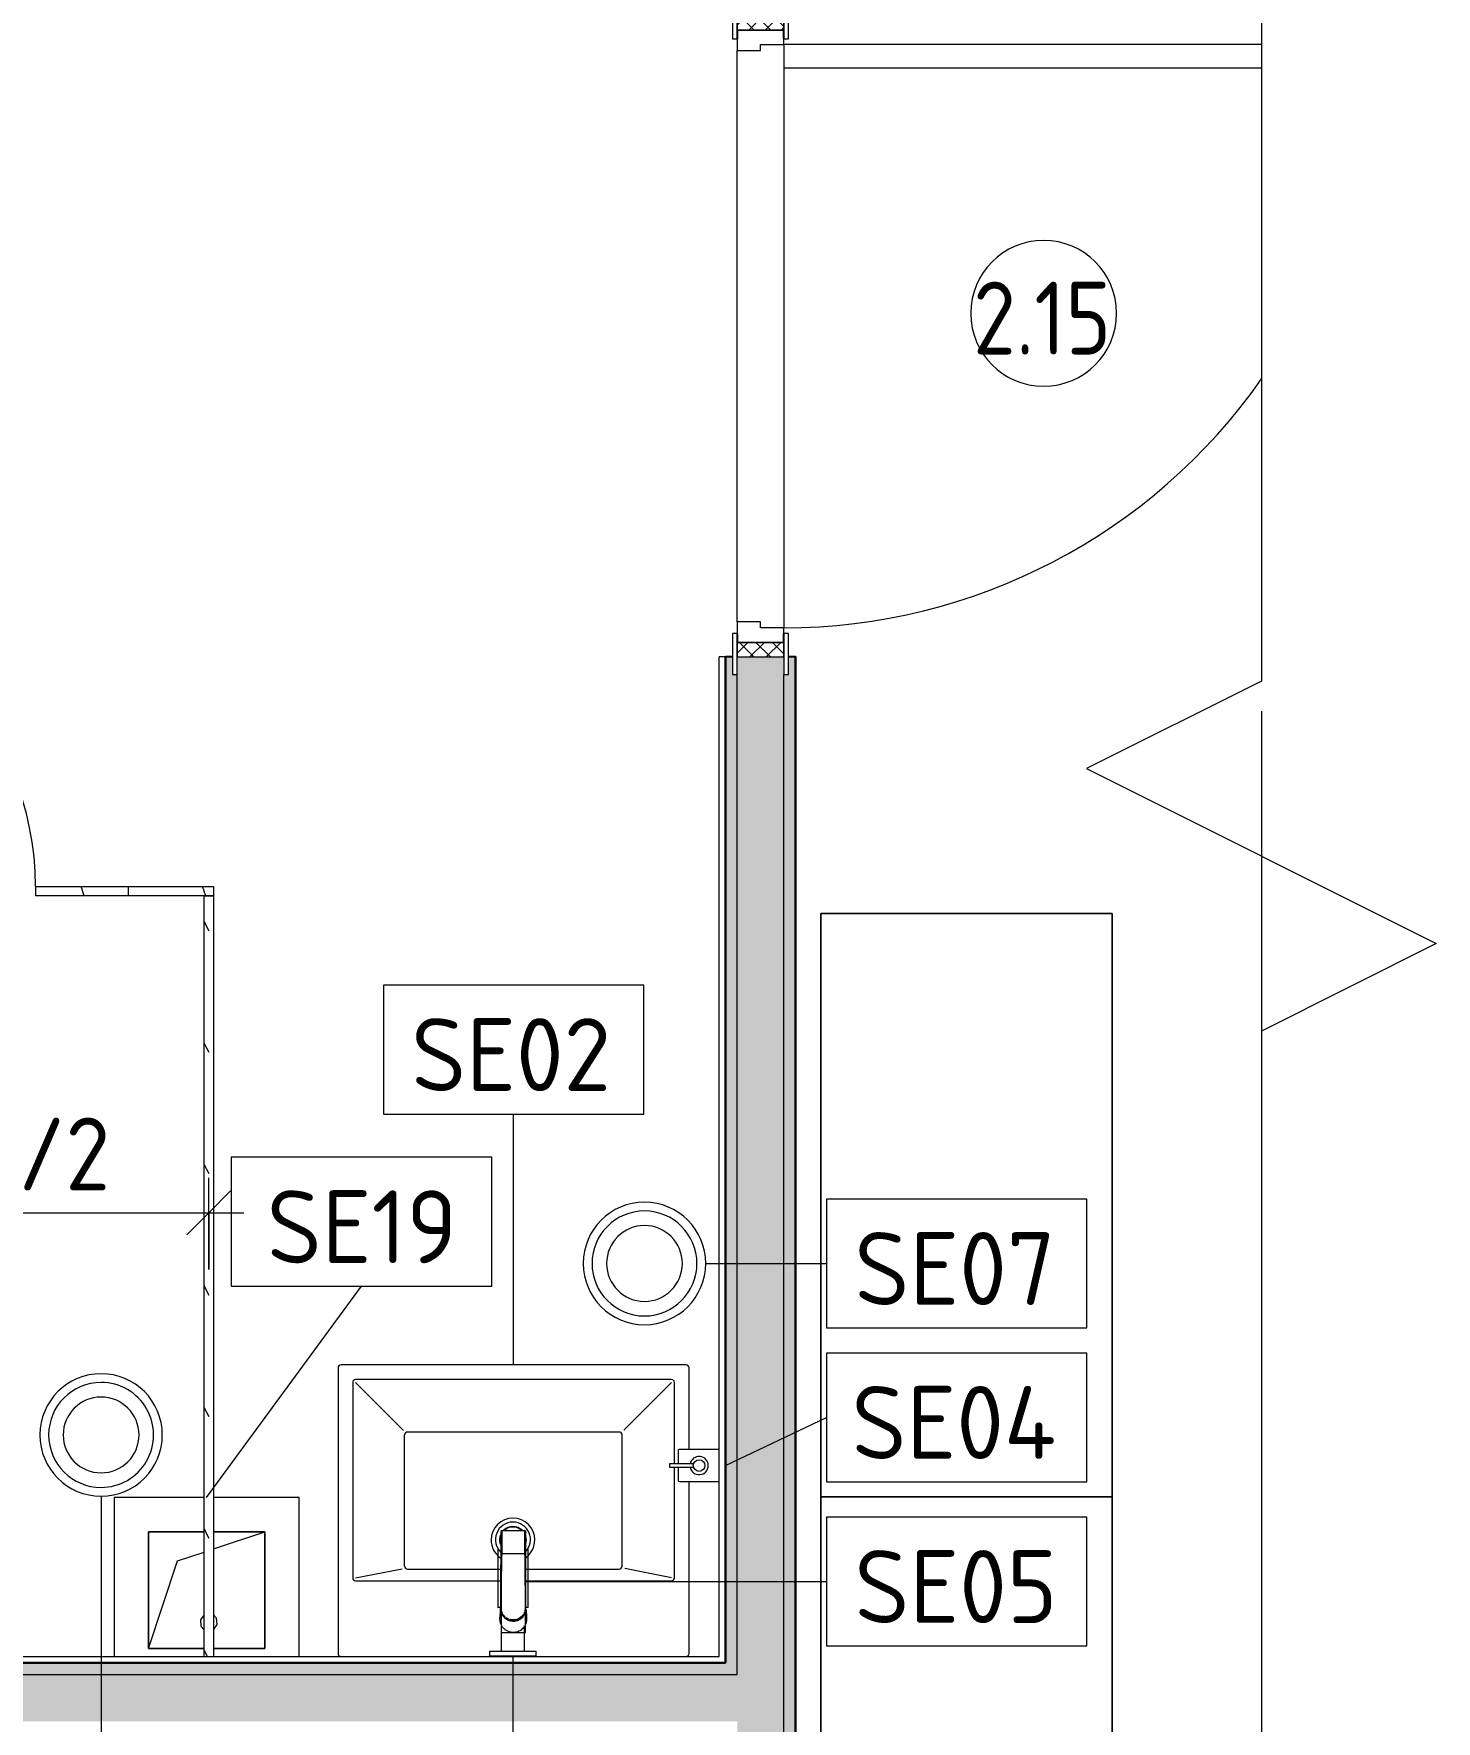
# Model space of a CAD drawing. Header units: millimetres. Extents: x 11693 to 241752, y -8553 to 29926.
# Drawn here: x 239346 to 241752, y 23375 to 26269 of the extents above; entities that cross this region are included whole.
import ezdxf

# ---------------------------------------------------------------- set-up
doc = ezdxf.new("R2010")
doc.units = ezdxf.units.MM
doc.linetypes.add('Осевая', pattern=[1587.5, 317.5, -238.125, 793.75, -238.125])
for name, color, linetype, lineweight, true_color in [('0-1', 7, 'Continuous', 9, 0x4994b4), ('A-DETL-GENF-1', 7, 'Continuous', 9, 0x4994b4), ('A-GENM-1', 7, 'Continuous', 9, 0x4994b4), ('A-WALL-1', 7, 'Continuous', 25, 0x3c3c3c), ('A-WALL-FNSH-1', 7, 'Continuous', 15, 0x3c3c3c), ('P-SANR-FIXT-1', 7, 'Continuous', 15, 0x4994b4)]:
    doc.layers.add(name, color=color, linetype=linetype, lineweight=lineweight, true_color=true_color)
for name, color, linetype, lineweight in [('A-ANNO-DIMS', 7, 'Continuous', 9), ('A-ANNO-DIMS-50', 7, 'Continuous', 9), ('A-AREA-IDEN', 7, 'Continuous', 9), ('A-DETL-GENF', 7, 'Continuous', 9), ('A-DOOR', 7, 'Continuous', 9), ('A-DOOR-1', 7, 'Continuous', 15), ('A-DOOR-FRAM', 7, 'Continuous', 15), ('A-DOOR-FRAM-1', 7, 'Continuous', 9), ('A-GENM', 7, 'Continuous', 9), ('A-WALL-2', 7, 'Continuous', 9), ('I-FURN', 7, 'Continuous', 9), ('I-WALL', 7, 'Continuous', 9), ('P-SANR-FIXT-IDEN', 7, 'Continuous', 9), ('Оси', 7, 'Continuous', 9), ('Оси-2', 7, 'Осевая', 9)]:
    doc.layers.add(name, color=color, linetype=linetype, lineweight=lineweight)
doc.styles.add('GOST Common', font='GOST_Common.ttf', dxfattribs={"width": 0.9, "height": 125})
doc.styles.add('GOST Common_1', font='GOST_Common.ttf', dxfattribs={"height": 125})
doc.styles.add('ISOCPEUR', font='isocpeur.ttf', dxfattribs={"width": 0.9, "height": 125})
doc.dimstyles.new('ISO-2_5_0_9К_БОЛЬШОЙ', dxfattribs={"dimscale": 304.8, "dimtxt": 124.497647, "dimasz": 0.246063, "dimexe": 0.19685, "dimexo": 0.492126, "dimgap": 0, "dimtad": 1, "dimdec": 0, "dimrnd": 10, "dimzin": 0, "dimdsep": 46, "dimtxsty": 'ISOCPEUR', "dimblk1": 'OBLIQUE', "dimblk2": 'OBLIQUE', "dimsah": 1, "dimcen": 0.09, "dimdle": 0.19685, "dimazin": 0, "dimtfac": 1, "dimtdec": 4, "dimtix": 1, "dimtmove": 0, "dimatfit": 3, "dimfxl": 1, "dimtvp": 1, "dimtolj": 1, "dimtzin": 0, "dimarcsym": 2})
pattern_1 = [(135, (166592.37, 0), (-37.717076, -37.717076), [53.34, -8.89, 1.778, -8.89]), (135, (166592.37, 37.694), (-37.717076, -37.717076), []), (50, (166592.37, 0), (63.763904, -5.57885), [6.667, -73.342]), (355, (166592.37, 0), (-12.334876, 66.869514), [5.334, -58.674]), (100.451, (166597.684, -0.465), (51.43036, 61.29098), [5.667, -62.332]), (46.184, (166592.37, 17.78), (94.87722, -14.714836), [10.001, -110.014]), (96.636, (166600.28, 16.55), (83.09115, 86.5993), [8.5, -93.497]), (351.184, (166592.37, 17.78), (83.09204, 86.59928), [8.001, -88.011]), (21, (166601.26, 13.335), (53.064487, -35.792726), [6.667, -73.342]), (326, (166601.26, 13.335), (21.63066, 64.46546), [5.334, -58.674]), (71.451, (166605.68, 10.35), (74.69646, 28.672367), [5.667, -62.332]), (37.5, (166592.37, 0), (1.080413, 29.594271), [1.676, -56.286, 1.676, -57.887, -58.896]), (37.5, (166592.37, 0), (1.080413, 29.594271), [-117.526, 1.676, -57.22]), (7.5, (166592.37, 0), (23.386368, 35.063507), [1.676, -32.283, 1.676, -54.953, -22.447]), (7.5, (166592.37, 0), (23.386368, 35.063507), [-90.589, 1.676, -20.771]), (327.5, (166572.545, 0), (47.456567, -2.005468), [1.676, -20.549, 1.676, -67.666, -92.011]), (327.5, (166572.545, 0), (47.456567, -2.005468), [-91.567, 1.676, -90.335]), (317.5, (166563.655, 0), (51.844948, 8.89904), [1.676, -27.216, 1.676, -44.374, -65.341]), (317.5, (166563.655, 0), (51.844948, 8.89904), [-74.943, 1.676, -63.665])]
pattern_2 = [(0, (166592.37, 0), (60.96, 15.24), [5.029, -40.691, 5.029, -40.691, -243.84]), (0, (166592.37, 0), (60.96, 15.24), [-91.44, 5.029, -86.411, 5.029, -40.691, -106.68]), (0, (166592.37, 0), (60.96, 15.24), [-228.6, 5.029, -25.451, 5.029, -71.171]), (120, (166615.23, 7.62), (-43.6782272, 45.1729086), [5.029, -40.691, 5.029, -40.691, -243.84]), (120, (166615.23, 7.62), (-43.6782272, 45.1729086), [-91.44, 5.029, -86.411, 5.029, -40.691, -106.68]), (120, (166615.23, 7.62), (-43.6782272, 45.1729086), [-228.6, 5.029, -25.451, 5.029, -71.171]), (240, (166622.85, 38.1), (-17.2817728, -60.4129086), [5.029, -40.691, 5.029, -40.691, -243.84]), (240, (166622.85, 38.1), (-17.2817728, -60.4129086), [-91.44, 5.029, -86.411, 5.029, -40.691, -106.68]), (240, (166622.85, 38.1), (-17.2817728, -60.4129086), [-228.6, 5.029, -25.451, 5.029, -71.171])]
pattern_3 = [(108.435, (-71897.224, -24798.48), (-208.2509, 416.49961), [79.025, -579.519]), (139.399, (-71922.214, -24723.51), (-1249.505702, 1041.243719), [38.399, -1881.572]), (136.848, (-71743.119, -24698.52), (-3123.769422, 2915.4788923), [91.346, -4475.934]), (109.983, (-71809.759, -24636.045), (-624.746965, 1666.001328), [48.75, -2388.754]), (90, (-71826.42, -24798.48), (-208.25, 208.25), [41.65, -166.6]), (118.443, (-71826.419, -24756.83), (1457.75313005, -2707.2483879), [113.682, -5570.435]), (84.289, (-71880.564, -24656.87), (-208.2636477, -1874.2483835), [41.858, -2051.029]), (129.806, (-71876.4, -24615.22), (833.007541, -1041.2439595), [32.53, -1593.955])]

# ---------------------------------------------------------------- blocks, each defined once
blk = doc.blocks.new('110_Дверь_СКБ_1Ст_Внутренняя1 - Д-4 1100x2100h_су мгн-32391219-Фрагмент 2_4')
at = {"layer": 'A-DOOR'}
h = blk.add_hatch(dxfattribs=at)
h.set_pattern_fill('FP_85', color=256, style=0, pattern_type=2)
h.set_pattern_definition([(135, (1751.41, 104.685), (-14.14214, -14.14214), []), (225, (1751.41, 104.685), (14.14214, -14.14214), [])])
h.paths.add_polyline_path([(562.5, 40), (537.5, 40), (537.5, -40), (562.5, -40)])
at = {"layer": 'A-DOOR-FRAM-1'}
h = blk.add_hatch(dxfattribs=at)
h.set_pattern_fill('FP_86', color=256, style=0, pattern_type=2)
h.set_pattern_definition([(45, (-371.384, 104.685), (-14.1421, 14.1421), []), (135, (-371.384, 104.685), (-14.1421, -14.1421), [])])
h.paths.add_polyline_path([(-512.5, 40), (-537.5, 40), (-537.5, -40), (-512.5, -40)])
at = {"layer": 'A-DOOR'}
blk.add_arc((-487.5, 40), 1000, 360, 55.029, dxfattribs=at)
at = {"layer": 'A-DOOR-1'}
for p, q in [((-487.5, 859.2), (-487.5, 40)), ((-447.5, 40), (-447.5, 859.2)), ((-487.5, 40), (-447.5, 40))]:
    blk.add_line(p, q, dxfattribs=at)
at = {"layer": 'A-DOOR-FRAM'}
for p, q in [((-497.5, 48), (-567.5, 48)), ((-567.5, 48), (-567.5, 40)), ((-567.5, 40), (-497.5, 40)), ((-512.5, 40), (-537.5, 40)), ((-537.5, 40), (-537.5, -40)), ((-487.5, 40), (-512.5, 40)), ((-512.5, 40), (-512.5, -40)), ((-512.5, -40), (-512.5, 40)), ((-497.5, 40), (-512.5, 40)), ((-512.5, 40), (-512.5, 39)), ((-512.5, 39), (-497.5, 39)), ((-497.5, 40), (-497.5, 48)), ((-497.5, 39), (-497.5, 40)), ((-487.5, 0), (-487.5, 40)), ((512.5, 40), (512.5, 0)), ((537.5, 40), (512.5, 40)), ((592.5, 48), (522.5, 48)), ((522.5, 48), (522.5, 40)), ((537.5, 40), (522.5, 40)), ((522.5, 40), (522.5, 39)), ((522.5, 40), (592.5, 40)), ((522.5, 39), (537.5, 39)), ((537.5, -40), (537.5, 40)), ((562.5, 40), (537.5, 40)), ((537.5, 40), (537.5, -40)), ((537.5, 39), (537.5, 40)), ((562.5, -40), (562.5, 40)), ((592.5, 40), (592.5, 48)), ((-477.5, 0), (-487.5, 0)), ((-477.5, -40), (-477.5, 0)), ((512.5, 0), (502.5, 0)), ((502.5, 0), (502.5, -40)), ((-497.5, -40), (-567.5, -40)), ((-567.5, -40), (-567.5, -48)), ((-567.5, -48), (-497.5, -48)), ((-537.5, -40), (-512.5, -40)), ((-497.5, -39), (-512.5, -39)), ((-512.5, -39), (-512.5, -40)), ((-512.5, -40), (-477.5, -40)), ((-512.5, -40), (-497.5, -40)), ((-497.5, -40), (-497.5, -39)), ((-497.5, -48), (-497.5, -40)), ((502.5, -40), (537.5, -40)), ((537.5, -39), (522.5, -39)), ((522.5, -39), (522.5, -40)), ((522.5, -40), (537.5, -40)), ((592.5, -40), (522.5, -40)), ((522.5, -40), (522.5, -48)), ((522.5, -48), (592.5, -48)), ((537.5, -40), (537.5, -39)), ((537.5, -40), (562.5, -40)), ((592.5, -48), (592.5, -40))]:
    blk.add_line(p, q, dxfattribs=at)
blk = doc.blocks.new('GM_Отверстие прямоугольное _в плите_ - Отверстие-21604341-Фрагмент 2_4')
at = {"layer": 'A-GENM'}
for p, q in [((-100, -100), (-100, 100)), ((-100, 100), (-4.3, 100)), ((-4.3, 100), (-100, 100)), ((-100, 100), (-100, -100)), ((11.7, 100), (100, 100)), ((11.7, 70.6), (100, 100)), ((100, 100), (11.7, 100)), ((100, 100), (100, -100)), ((100, -100), (100, 100)), ((-50, 50), (-4.3, 65.2)), ((-100, -100), (-50, 50)), ((-4.3, -100), (-100, -100)), ((-100, -100), (-4.3, -100)), ((100, -100), (11.7, -100)), ((11.7, -100), (100, -100))]:
    blk.add_line(p, q, dxfattribs=at)
blk = doc.blocks.new('131_Сантехническая перегородка_Дверь - СД-1-V311-Фрагмент 2_4')
at = {"layer": 'A-DOOR'}
h = blk.add_hatch(dxfattribs=at)
h.set_pattern_fill('FP_201', color=256, style=0, pattern_type=2)
h.set_pattern_definition(pattern_3)
h.paths.add_polyline_path([(1110.4, -8), (1110.4, 8), (805.2, 8), (805.2, -8), (1085.8, -8)])
at = {"layer": 'A-GENM'}
h = blk.add_hatch(dxfattribs=at)
h.set_pattern_fill('FP_201', color=256, style=0, pattern_type=2)
h.set_pattern_definition(pattern_3)
h.paths.add_polyline_path([(305.2, -8), (305.2, 8), (0, 8), (0, -8)])
at = {"layer": 'A-DOOR'}
for p, q in [((321.2, 508), (305.2, 508)), ((305.2, 8), (305.2, 508)), ((321.2, 8), (321.2, 508)), ((321.2, 8), (305.2, 8))]:
    blk.add_line(p, q, dxfattribs=at)
blk.add_arc((305.2, 8), 500, 360, 90, dxfattribs=at)
at = {"layer": 'A-GENM'}
for p, q in [((0, 8), (305.2, 8)), ((0, 8), (0, -8)), ((305.2, 8), (305.2, -8)), ((805.2, 8), (1110.4, 8)), ((805.2, 8), (805.2, -8)), ((1110.4, 8), (1110.4, -8)), ((305.2, -8), (0, -8)), ((1110.4, -8), (805.2, -8))]:
    blk.add_line(p, q, dxfattribs=at)
blk = doc.blocks.new('131_Сантехническая перегородка - СП-4-V312-Фрагмент 2_4')
at = {"layer": 'A-GENM'}
h = blk.add_hatch(dxfattribs=at)
h.set_pattern_fill('FP_202', color=256, style=0, pattern_type=2)
h.set_pattern_definition([(18.435, (-23460.48, 72999.59), (416.49961, 208.2509), [79.025, -579.519]), (49.399, (-23385.51, 73024.582), (1041.243719, 1249.505702), [38.399, -1881.572]), (46.848, (-23360.52, 72845.487), (2915.4795762, 3123.7701515), [91.346, -4475.934]), (19.983, (-23298.045, 72912.127), (1666.001328, 624.746965), [48.75, -2388.754]), (0, (-23460.48, 72928.79), (208.25, 208.25), [41.65, -166.6]), (28.443, (-23418.83, 72928.787), (-2707.2483879, -1457.75313005), [113.682, -5570.435]), (354.289, (-23318.87, 72982.932), (-1874.2483835, 208.2636477), [41.858, -2051.029]), (39.806, (-23277.22, 72978.767), (-1041.243191, -833.006901), [32.53, -1593.955])])
h.paths.add_polyline_path([(25.5, 8), (25.5, -8), (1330, -8), (1330, 8), (68, 8)])
for p, q in [((25.5, 8), (1330, 8)), ((1330, 8), (1330, -8)), ((1330, -8), (25.5, -8))]:
    blk.add_line(p, q, dxfattribs=at)
at = {"layer": 'A-GENM', "flags": 128}
for points in [[(97, 8), (88.2, 14.5), (77.4, 13.4), (71.4, 8)], [(71.4, -8), (80.2, -14.5), (91, -13.4), (97, -8)]]:
    blk.add_lwpolyline(points, dxfattribs=at)
blk = doc.blocks.new('мусорная корзина - Round_ Metal-30590745-Фрагмент 2_4')
at = {"layer": 'P-SANR-FIXT-1'}
for radius, start, end in [(105, 0, 180), (90, 360, 180), (65, 0, 180), (105, 180, 360), (90, 180, 360), (65, 180, 360)]:
    blk.add_arc((0, 0), radius, start, end, dxfattribs=at)
blk = doc.blocks.new('Plumbing_Drainage_hansgrohe_56248XXX-RainDrain-Point-Complete-set-po - 800 Stainless Steel Optic-30807005-Фрагмент 2_4')
at = {"layer": 'A-DETL-GENF-1'}
for p, q in [((-4.3, 158.5), (-158.5, 158.5)), ((-158.5, 158.5), (-158.5, -113.9)), ((158.5, 158.5), (11.7, 158.5)), ((158.5, -113.9), (158.5, 158.5))]:
    blk.add_line(p, q, dxfattribs=at)
blk = doc.blocks.new('сифон - Для раковины-30615598-Фрагмент 2_4')
at = {"layer": 'P-SANR-FIXT-1'}
for p, q in [((200, 40), (191.1, 40)), ((191.1, -40), (191.1, 40)), ((200, 40), (200, -40)), ((116.7, 26), (15, 26)), ((116.7, 26), (116.7, 22.5)), ((127.1, 20), (126.2, 20)), ((191.1, 20), (147.8, 20)), ((15, -26), (116.7, -26)), ((116.7, -21.3), (116.7, -26)), ((122.2, -20), (122.9, -20)), ((145.8, -20), (191.1, -20)), ((191.1, -40), (200, -40))]:
    blk.add_line(p, q, dxfattribs=at)
for radius, start, end in [(30, 46.0777, 180), (30, 180, 316.8879), (22.5, 134.338, 180), (22.5, 180, 224.5753), (21.5, 136.6301, 180), (21.5, 180, 223.4006), (22.5, 100.3246, 111.0164), (21.5, 101.7897, 108), (21.5, 81.6166, 90.6528), (21.5, 72, 75.9978), (22.5, 67.2152, 71.5917), (30, 42.9598, 45), (22.5, 244.2771, 292.5042), (21.5, 247.6878, 288), (21.5, 289.2478, 293.8296), (22.5, 293.3521, 297.2506), (30, 317.2925, 319.7584)]:
    blk.add_arc((0, 0), radius, start, end, dxfattribs=at)
blk = doc.blocks.new('раковина - 400 x 500mm-30615599-Фрагмент 2_4')
at = {"layer": 'P-SANR-FIXT-1'}
for p, q in [((-249.5, -5), (-249.5, -300)), ((352.5, -495), (352.5, -5)), ((-224.5, -135), (-224.5, -324.7)), ((30.8, -130), (-219.5, -130)), ((-219.5, -135), (-139.5, -151)), ((322.5, -130), (73.2, -130)), ((322.5, -135), (242.8, -150.5)), ((327.5, -470), (327.5, -135)), ((-134.5, -155), (-134.5, -380)), ((-126, -150), (-129.5, -150)), ((30.9, -150), (-126, -150)), ((233.5, -150), (73.1, -150)), ((238.5, -155), (238.5, -380)), ((-224.5, -330.4), (-224.5, -470)), ((-249.5, -355), (-249.5, -495)), ((-219.5, -470), (-137.6, -388.1)), ((-129.5, -385), (233.5, -385)), ((322.5, -470), (240.2, -387.7)), ((-219.5, -475), (322.5, -475)), ((-244.5, -500), (347.5, -500))]:
    blk.add_line(p, q, dxfattribs=at)
for centre, radius, start, end in [((-244.5, -5), 5, 90, 180), ((347.5, -5), 5, 0, 90), ((-219.5, -135), 5, 90, 180), ((322.5, -135), 5, 0, 90), ((-129.5, -155), 5, 90, 180), ((52.6, -199.9), 37.5, 127.1031, 180), ((52.6, -199.9), 37.5, 125.7287, 126.8694), ((52.6, -199.9), 37.5, 55.0834, 56.2324), ((52.6, -199.9), 37.5, 360, 54.8587), ((233.5, -155), 5, 0, 90), ((52.6, -199.9), 37.5, 180, 360), ((52.6, -199.9), 23, 169.5569, 180), ((52.6, -199.9), 23, 180, 190.8411), ((52.6, -199.9), 23, 161.666, 168.2762), ((52.6, -199.9), 23, 18.5024, 24.6431), ((52.6, -199.9), 23, 341.495, 360), ((52.6, -199.9), 23, 360, 17.2217), ((52.6, -199.9), 23, 191.9582, 195.6491), ((52.6, -199.9), 23, 196.0832, 198.7055), ((52.6, -199.9), 23, 225, 315), ((52.6, -199.9), 23, 337.0288, 341.1277), ((-129.5, -380), 5, 180, 270), ((233.5, -380), 5, 270, 360), ((-219.5, -470), 5, 180, 270), ((322.5, -470), 5, 270, 0), ((-244.5, -495), 5, 180, 270), ((347.5, -495), 5, 270, 0)]:
    blk.add_arc(centre, radius, start, end, dxfattribs=at)
blk = doc.blocks.new('смеситель для раковины - Default-30615600-Фрагмент 2_4')
at = {"layer": '0-1'}
for p, q in [((19.7, 151.6), (-19.8, 151.6)), ((-20.3, 110), (-20.4, 97.4)), ((19.8, 111.8), (-19.8, 111.8)), ((20.4, 97.4), (20.3, 110)), ((-22.8, 3), (-21.8, 15.6)), ((-18.9, 7.6), (-19.6, 9.7)), ((21.8, 15.6), (22.8, 3))]:
    blk.add_line(p, q, dxfattribs=at)
at = {"layer": '0-1', "flags": 128}
for points in [[(-20.7, 150.6), (-20.7, 150.2), (-20.7, 149.2), (-20.7, 148.3), (-20.7, 146.9), (-20.7, 145.4), (-20.8, 134.7), (-21.1, 63.6), (-21.1, 93.2)], [(19.7, 151.6), (20, 151.6), (20.2, 151.6), (20.5, 151.4), (20.6, 151.2), (20.7, 151.1), (20.8, 150.9), (20.8, 150.6)], [(-21.8, 15.6), (-21.6, 25.5), (-21.4, 39.3), (-21.2, 64), (-21.1, 88)], [(-21.1, 22.2), (-21.1, 24.2), (-21.1, 63.3), (-21.1, 93.2)], [(21, 17), (21.2, 25.7), (21, 77.4), (21, 111.4)], [(-20, 10.8), (-20.8, 13.2), (-20.9, 15.4)], [(12.1, -0.1), (16.4, 3.8), (19.5, 8.8), (21, 14.5), (21, 16)]]:
    blk.add_lwpolyline(points, dxfattribs=at)
at = {"layer": 'P-SANR-FIXT-1'}
for p, q in [((21, 151.6), (-21, 151.6)), ((-21, 151.6), (-21, -23)), ((21, -23), (21, 151.6)), ((-19.7, 144), (-19.8, 111.8)), ((19.8, 111.8), (19.7, 144)), ((19.9, 143.1), (19.9, 140.7)), ((19.9, 136.7), (19.9, 133.6)), ((19.9, 131), (20, 126.2)), ((20, 115.7), (20, 113.5)), ((20, 111.3), (20, 108.6)), ((-22.9, 0.3), (-22.9, 0.9)), ((22.5, 5), (22.9, 0.9)), ((22.9, 0.9), (22.9, 0.3)), ((-21, -23), (21, -23))]:
    blk.add_line(p, q, dxfattribs=at)
at = {"layer": 'P-SANR-FIXT-1', "flags": 128}
for points in [[(-21.1, 16.9), (-21.1, 42.2), (-21, 67.6), (-20.8, 118.3), (-20.7, 143.7), (-20.7, 149.4), (-20.8, 150.2), (-20.9, 145.3), (-20.9, 138.9), (-21.1, 88.1)], [(21.1, 88.1), (20.9, 138.9), (20.9, 145.3), (20.8, 150.2), (20.7, 149.4), (20.7, 143.7), (20.8, 118.3), (21, 67.6), (21.1, 42.2), (21.1, 16.9)], [(-20, 109.4), (-20, 111), (-20, 119.8)], [(-19.9, 125.8), (-19.9, 133.8), (-19.9, 138.3)], [(20, 123.6), (20, 119.9), (20, 117.9)], [(-15.9, 4.1), (-13.1, 1.6), (-12.1, 0.9)], [(12.1, 0.9), (13.1, 1.6), (15.9, 4.1)], [(22.9, 0.9), (22.7, 3.2), (22.5, 5.6), (22.3, 7.9), (22.1, 10.8), (21.8, 15.2)], [(-9.8, -0.4), (-6.1, -1.8), (-5.1, -2)], [(-2.7, -2.4), (-2.1, -2.5), (2.1, -2.5), (2.7, -2.4)], [(0.6, -3.9), (0.3, -3.9), (0.1, -3.9), (-0.1, -3.9), (-0.3, -3.9), (-0.6, -3.9)], [(5.1, -2), (6.1, -1.8), (9.8, -0.4)]]:
    blk.add_lwpolyline(points, dxfattribs=at)
at = {"layer": 'P-SANR-FIXT-1'}
for centre, major_axis, ratio, start_param, end_param in [((-19.8, 109.7), (-0.5, 0.002), 0.095846, 0.794229, 1.571164), ((19.8, 109.7), (0.5, 0.002), 0.095848, 4.711795, 5.488843), ((0, 17.2), (20.8, 0), 0.98634, 3.038054, 3.090126), ((0, 17.2), (20.8, 0), 0.98634, 3.29536, 3.441377), ((0, 17.2), (20.8, 0), 0.98634, 5.983401, 6.129418), ((0, 17.2), (20.8, 0), 0.98634, 0.051466, 0.103539), ((0, 17.2), (20.8, 0), 0.98634, 4.268583, 4.510817), ((0, 17.2), (18.5, 0), 0.986286, 4.671144, 4.753634), ((0, 17.2), (20.8, 0), 0.98634, 4.913948, 5.156189)]:
    blk.add_ellipse(centre, major_axis=major_axis, ratio=ratio, start_param=start_param, end_param=end_param, dxfattribs=at)
for points, knots in [([(-19.9, 147.4), (-19.9, 148), (-19.8, 149.3), (-19.8, 150.7), (-19.8, 151.5), (-19.8, 151.6), (-19.8, 151.6)], [0.1, 0.1, 0.1, 0.1, 0.2, 0.3, 0.4, 0.4725859, 0.4725859, 0.4725859, 0.4725859]), ([(-19.8, 151.6), (-19.7, 151.6), (-19.7, 151.6), (-19.7, 151.2), (-19.7, 150), (-19.7, 148.3), (-19.7, 146.2), (-19.7, 144.8), (-19.7, 144)], [0.4728347, 0.4728347, 0.4728347, 0.4728347, 0.5, 0.6, 0.7, 0.8, 0.9, 1, 1, 1, 1]), ([(19.7, 144), (19.7, 144.8), (19.7, 146.2), (19.7, 148.3), (19.7, 150), (19.7, 151.2), (19.7, 151.6), (19.7, 151.6), (19.7, 151.6)], [0, 0, 0, 0, 0.1, 0.2, 0.3, 0.4, 0.5, 0.5274121, 0.5274121, 0.5274121, 0.5274121]), ([(19.7, 151.6), (19.8, 151.6), (19.8, 151.5), (19.8, 150.7), (19.8, 149.3), (19.9, 148), (19.9, 147.4)], [0.5275209, 0.5275209, 0.5275209, 0.5275209, 0.6, 0.7, 0.8, 0.9, 0.9, 0.9, 0.9]), ([(-21.1, 88.1), (-21.1, 85.7), (-21.1, 82.2), (-21.1, 77.5), (-21.2, 73.9), (-21.2, 70.4), (-21.2, 66.8), (-21.2, 63.9), (-21.2, 61.5), (-21.2, 59.8), (-21.2, 58), (-21.2, 55.7), (-21.3, 52.8), (-21.3, 49.3), (-21.3, 46), (-21.3, 42.6), (-21.4, 39.4), (-21.4, 36.2), (-21.5, 32.2), (-21.5, 27.5), (-21.7, 20.9), (-21.8, 17.2), (-21.8, 15.2)], [0, 0, 0, 0, 0.083333, 0.125, 0.166667, 0.208333, 0.25, 0.291667, 0.3125, 0.333333, 0.354167, 0.375, 0.416667, 0.458333, 0.5, 0.541667, 0.583333, 0.625, 0.666667, 0.75, 0.833333, 1, 1, 1, 1]), ([(-20.4, 97.4), (-20.4, 91.1), (-20.5, 81.8), (-20.6, 69.7), (-20.6, 60), (-20.7, 52.6), (-20.8, 47.4), (-20.8, 45.2), (-20.8, 43.5), (-20.9, 41.8), (-20.9, 39.8), (-20.9, 37.7), (-20.9, 36.2), (-20.9, 35.4), (-21, 34.1), (-21, 32.6), (-21, 31), (-21, 29.7), (-21, 28.6), (-21, 27.7), (-21, 26.8), (-21.1, 25.6), (-21.1, 22.9), (-21.1, 20.4), (-21.1, 18.4)], [0, 0, 0, 0, 0.222222, 0.333333, 0.444444, 0.583333, 0.618056, 0.652778, 0.670139, 0.6875, 0.722222, 0.756944, 0.774306, 0.782986, 0.791667, 0.826389, 0.84375, 0.861111, 0.878472, 0.887153, 0.895833, 0.913194, 0.930556, 1, 1, 1, 1]), ([(-19.8, 111.8), (-19.8, 111.8), (-19.8, 111.7), (-19.8, 110.9), (-19.8, 110.1), (-19.8, 109.7)], [0.4695548, 0.4695548, 0.4695548, 0.4695548, 0.6, 0.8, 1, 1, 1, 1]), ([(19.8, 109.7), (19.8, 110.1), (19.8, 110.9), (19.8, 111.7), (19.8, 111.8), (19.8, 111.8)], [0, 0, 0, 0, 0.2, 0.4, 0.5304748, 0.5304748, 0.5304748, 0.5304748]), ([(21.1, 18.4), (21.1, 19.2), (21.1, 20.8), (21.1, 23.1), (21.1, 25), (21.1, 26.5), (21, 27.6), (21, 28.6), (21, 30), (21, 31.7), (21, 33.4), (21, 34.6), (20.9, 35.2), (20.9, 35.7), (20.9, 36.3), (20.9, 36.9), (20.9, 38.1), (20.9, 39.8), (20.9, 41.4), (20.8, 42.8), (20.8, 44.1), (20.8, 45.8), (20.8, 48.6), (20.7, 53.5), (20.6, 60.7), (20.6, 68.9), (20.5, 76.5), (20.5, 85.7), (20.4, 92.7), (20.4, 97.4)], [0, 0, 0, 0, 0.027778, 0.055556, 0.083333, 0.097222, 0.111111, 0.125, 0.138889, 0.166667, 0.194444, 0.208333, 0.215278, 0.222222, 0.229167, 0.236111, 0.25, 0.277778, 0.305556, 0.319444, 0.333333, 0.361111, 0.388889, 0.444444, 0.555556, 0.666667, 0.75, 0.833333, 1, 1, 1, 1]), ([(20.4, 88.2), (20.4, 88.1), (20.5, 88), (20.6, 87.8), (20.7, 87.5), (20.7, 87.4), (20.7, 87.3)], [0.19375, 0.19375, 0.19375, 0.19375, 0.25, 0.3, 0.35, 0.4, 0.4, 0.4, 0.4]), ([(21.8, 15.2), (21.8, 16.4), (21.7, 19.4), (21.6, 24.2), (21.5, 28.2), (21.5, 30.6), (21.5, 32.4), (21.4, 34.1), (21.4, 35.8), (21.4, 37.3), (21.4, 38.7), (21.4, 39.8), (21.4, 41), (21.3, 42.6), (21.3, 44.7), (21.3, 47.5), (21.3, 50.9), (21.2, 55.1), (21.2, 60), (21.2, 65.1), (21.2, 69.9), (21.2, 74.5), (21.1, 80.6), (21.1, 85.1), (21.1, 88.1)], [0, 0, 0, 0, 0.142857, 0.285714, 0.357143, 0.392857, 0.428571, 0.464286, 0.5, 0.535714, 0.553571, 0.571429, 0.589286, 0.607143, 0.642857, 0.678571, 0.714286, 0.75, 0.785714, 0.821429, 0.857143, 0.892857, 0.928571, 1, 1, 1, 1]), ([(-21.8, 15.2), (-21.9, 13.9), (-22, 12.1), (-22.1, 10.1), (-22.2, 8.7), (-22.3, 7.5), (-22.4, 6.6), (-22.5, 5.7), (-22.6, 4.8), (-22.7, 3.8), (-22.8, 2.5), (-22.9, 1.5), (-22.9, 0.9)], [0, 0, 0, 0, 0.166667, 0.25, 0.333333, 0.416667, 0.5, 0.583333, 0.666667, 0.75, 0.833333, 1, 1, 1, 1]), ([(22.9, 0.3), (22.9, -2.5), (22.3, -6.4), (20, -11.4), (17.7, -14.7), (14.9, -17.6), (11.6, -20), (7.9, -21.7), (4.5, -22.6), (1.5, -23), (-1.9, -23), (-6, -22.4), (-10, -20.8), (-12.8, -19.1), (-14.8, -17.5), (-16.7, -15.8), (-18.8, -13.3), (-21.9, -8.1), (-22.9, -3.2), (-22.9, 0.3)], [0, 0, 0, 0, 0.111111, 0.166667, 0.222222, 0.277778, 0.333333, 0.388889, 0.444444, 0.479167, 0.513889, 0.583333, 0.652778, 0.6875, 0.722222, 0.756944, 0.791667, 0.861111, 1, 1, 1, 1]), ([(-16.7, 4.2), (-16.9, 4.4), (-17.7, 5.5), (-18.7, 7.1), (-19.6, 9), (-20.1, 10.6), (-20.6, 12.1), (-21, 14.3), (-21.1, 15.9), (-21.1, 16.9)], [0.5737062, 0.5737062, 0.5737062, 0.5737062, 0.6, 0.7, 0.75, 0.8, 0.85, 0.9, 1, 1, 1, 1]), ([(-21.1, 16.4), (-21.1, 14.3), (-20.4, 11.1), (-18.7, 7.6), (-17.6, 5.9), (-17, 5.1), (-16.7, 4.8)], [0, 0, 0, 0, 0.1111111, 0.1666667, 0.1944444, 0.2157216, 0.2157216, 0.2157216, 0.2157216]), ([(-20.8, 14.6), (-20.7, 14.1), (-20.6, 12.9), (-20.2, 11.6), (-20, 10.9)], [0, 0, 0, 0, 0.4, 1, 1, 1, 1]), ([(-18.3, 9.9), (-18.8, 10.8), (-20.1, 14), (-20.7, 17.5), (-20.7, 19.9)], [-0.157337, -0.157337, -0.157337, -0.157337, -0.1111111, 0, 0, 0, 0]), ([(-19.3, 9.3), (-19.1, 8.7), (-18.5, 7.4), (-17.6, 6.2), (-17.1, 5.5)], [0.2222222, 0.2222222, 0.2222222, 0.2222222, 0.4444444, 0.7777778, 0.7777778, 0.7777778, 0.7777778]), ([(-13.9, 4), (-14.7, 4.7), (-15.8, 6), (-16.9, 7.4), (-17.2, 8)], [-0.26859689, -0.26859689, -0.26859689, -0.26859689, -0.22222222, -0.18982564, -0.18982564, -0.18982564, -0.18982564]), ([(-16.4, 4.5), (-16, 4.1), (-15.2, 3.2), (-13.9, 2.1), (-12.5, 1), (-10.9, 0.1), (-9.2, -0.7), (-6.9, -1.7), (-3.8, -2.5), (0, -2.8), (3.8, -2.5), (6.9, -1.7), (9, -0.9), (10.1, -0.3), (10.9, 0.1), (11.7, 0.5), (12.7, 1.2), (13.9, 2), (15, 3), (15.7, 3.7), (16, 4.1), (16.1, 4.2)], [0.2222222, 0.2222222, 0.2222222, 0.2222222, 0.25, 0.2777778, 0.3055556, 0.3333333, 0.3611111, 0.3888889, 0.4444444, 0.5, 0.5555556, 0.6111111, 0.6388889, 0.6527778, 0.6666667, 0.6805556, 0.6944444, 0.7222222, 0.75, 0.7638889, 0.7712828, 0.7712828, 0.7712828, 0.7712828]), ([(-10, -1.5), (-10.9, -1), (-12.8, 0.2), (-14.5, 1.7), (-15.3, 2.6), (-15.4, 2.7)], [0.3, 0.3, 0.3, 0.3, 0.4, 0.5, 0.5124698, 0.5124698, 0.5124698, 0.5124698]), ([(-7.8, 0), (-8.7, 0.4), (-10.3, 1.2), (-11.7, 2.2), (-12.3, 2.7)], [-0.37982072, -0.37982072, -0.37982072, -0.37982072, -0.33333333, -0.30027801, -0.30027801, -0.30027801, -0.30027801]), ([(17.3, 8), (16.9, 7.4), (15, 4.8), (10.7, 1.1), (3.8, -1.6), (-2, -1.6), (-5.1, -0.9), (-5.8, -0.7)], [-0.8101744, -0.8101744, -0.8101744, -0.8101744, -0.7777778, -0.6666667, -0.5555556, -0.4444444, -0.4109505, -0.4109505, -0.4109505, -0.4109505]), ([(20.9, 14), (20.9, 13.9), (20.7, 12.8), (20.2, 10.6), (19, 7.6), (16.7, 3.9), (12.9, 0), (8, -2.6), (4.7, -3.4), (3.5, -3.6)], [0.0919533, 0.0919533, 0.0919533, 0.0919533, 0.1, 0.2, 0.3, 0.4, 0.6, 0.8, 0.9091362, 0.9091362, 0.9091362, 0.9091362]), ([(16.4, 4.5), (16.6, 4.7), (17, 5.2), (17.7, 6.2), (18.6, 7.6), (19.3, 9), (19.7, 9.9), (19.9, 10.5), (20, 10.9), (20.2, 11.2), (20.3, 11.7), (20.6, 12.6), (20.8, 13.8), (21, 15.1), (21.1, 16), (21.1, 16.4)], [0.7777778, 0.7777778, 0.7777778, 0.7777778, 0.7916667, 0.8055556, 0.8333333, 0.8611111, 0.875, 0.8819444, 0.8888889, 0.8958333, 0.9027778, 0.9166667, 0.9444444, 0.9722222, 1, 1, 1, 1]), ([(17.1, 5.5), (17.5, 6), (18.6, 7.6), (19.5, 9.4), (19.9, 10.7)], [0.2222222, 0.2222222, 0.2222222, 0.2222222, 0.4444444, 0.9768048, 0.9768048, 0.9768048, 0.9768048]), ([(20.7, 19.9), (20.7, 17.5), (20.1, 14), (18.8, 10.8), (18.3, 9.9)], [-1, -1, -1, -1, -0.8888889, -0.8424724, -0.8424724, -0.8424724, -0.8424724]), ([(20.2, 11.7), (20.3, 12), (20.6, 12.9), (20.7, 13.9), (20.8, 14.6)], [0.2222222, 0.2222222, 0.2222222, 0.2222222, 0.4444444, 1, 1, 1, 1]), ([(-0.6, -3.9), (-1.6, -3.9), (-3.8, -3.7), (-6.8, -2.9), (-8.7, -2.1), (-9.5, -1.7)], [0, 0, 0, 0, 0.1, 0.2, 0.2837623, 0.2837623, 0.2837623, 0.2837623]), ([(-0.6, -3.9), (-0.6, -3.9), (-0.6, -3.7), (-0.6, -3.5), (-0.6, -3.3), (-0.6, -3.2)], [0, 0, 0, 0, 0.3636364, 0.5454545, 0.7272727, 0.7272727, 0.7272727, 0.7272727]), ([(0.6, -3.9), (0.6, -3.9), (0.6, -3.7), (0.6, -3.5), (0.6, -3.3), (0.6, -3.2)], [0, 0, 0, 0, 0.3636364, 0.5454545, 0.7272727, 0.7272727, 0.7272727, 0.7272727])]:
    blk.add_open_spline(points, degree=3, knots=knots, dxfattribs=at)
for points in [[(-20.5, 88.2), (-20.6, 88.2), (-20.7, 88.2), (-20.8, 88.2)], [(-19.8, 111.8), (-19.8, 111.8), (-19.8, 111.8), (-19.8, 111.8)], [(-19.8, 110), (-19.8, 110.3), (-19.8, 110.6), (-19.8, 110.9)], [(19.8, 111.8), (19.8, 111.8), (19.8, 111.8), (19.8, 111.8)], [(19.8, 110.9), (19.8, 110.6), (19.8, 110.3), (19.8, 110)], [(-22.9, 0.9), (-22.9, 2.2), (-22.8, 3.6), (-22.6, 4.9)], [(2.5, -3.8), (1.8, -3.9), (1.2, -3.9), (0.6, -3.9)]]:
    blk.add_open_spline(points, degree=3, dxfattribs=at)
blk = doc.blocks.new('TOY_Диспансер мыло - Дозатор Elegance new 11654 019001 хром-30769669-Фрагмент 2_4')
at = {"layer": 'A-GENM-1'}
for p, q in [((97.5, 89.2), (97.5, 21.5)), ((122.2, 91.2), (99.5, 91.2)), ((122.2, 91.2), (102.9, 91.2)), ((127.9, 106.1), (122.2, 106.1)), ((122.2, 106.1), (122.2, 91.2)), ((122.2, 92.2), (122.2, 64.8)), ((127.9, 91.2), (127.9, 106.1)), ((127.9, 64.8), (127.9, 92.2)), ((146.9, 91.2), (127.9, 91.2)), ((150.5, 91.2), (127.9, 91.2)), ((152.5, 21.5), (152.5, 89.2))]:
    blk.add_line(p, q, dxfattribs=at)
blk.add_circle((125, 55.2), 10, dxfattribs=at)
for centre, radius, start, end in [((99.5, 89.2), 2, 90, 180), ((150.5, 89.2), 2, 360, 90), ((125, 55.2), 15.7, 100.4353, 79.365), ((99.5, 21.5), 2, 180, 195), ((150.5, 21.5), 2, 345, 0)]:
    blk.add_arc(centre, radius, start, end, dxfattribs=at)
blk = doc.blocks.new('DET_L_Линия разрыва - М100-30911464-Фрагмент 2_4')
at = {"layer": 'A-DETL-GENF'}
for p, q in [((2750, -300), (3050, 300)), ((3050, 300), (3200, 0)), ((0, 0), (2600, 0)), ((2600, 0), (2750, -300)), ((3200, 0), (5800, 0))]:
    blk.add_line(p, q, dxfattribs=at)
blk = doc.blocks.new('Марка_Помещения - Номер-25198446-Фрагмент 2_4')
at = {"layer": 'A-AREA-IDEN'}
for start, end in [(360, 180), (180, 360)]:
    blk.add_arc((0, 0), 2.5, start, end, dxfattribs=at)
blk = doc.blocks.new('DIMBLOCK76-Фрагмент 2_4')
at = {"layer": 'A-ANNO-DIMS-50', "lineweight": 20}
for p, q in [((239094.9, 24246.8), (239132.4, 24284.3)), ((239646.1, 24246.8), (239683.6, 24284.3)), ((239094.9, 24246.8), (239057.4, 24209.3)), ((239646.1, 24246.8), (239608.6, 24209.3))]:
    blk.add_line(p, q, dxfattribs=at)
at = {"layer": 'A-ANNO-DIMS-50'}
for p, q in [((239094.9, 24281.1), (239094.9, 24186.8)), ((239094.9, 24246.8), (239094.9, 24281.1)), ((239646.1, 24149.9), (239646.1, 24306.8)), ((239094.9, 24246.8), (239706.1, 24246.8)), ((239646.1, 24246.8), (239646.1, 24149.9))]:
    blk.add_line(p, q, dxfattribs=at)
at = {"layer": 'A-ANNO-DIMS-50', "color": 0, "insert": (239262.8, 24410.2), "char_height": 125, "width": 258.572, "attachment_point": 1, "line_spacing_factor": 1.149209, "style": 'ISOCPEUR'}
blk.add_mtext('1/2', dxfattribs=at)
blk = doc.blocks.new('_Oblique')
at = {"color": 0, "linetype": 'ByBlock', "lineweight": -2}
blk.add_line((-0.5, -0.5), (0.5, 0.5), dxfattribs=at)
blk = doc.blocks.new('М_сантехническая_рамка1 - В рамке-30590747-Фрагмент 2_4')
at = {"layer": 'P-SANR-FIXT-IDEN'}
for p, q in [((4.293, 2.24), (-4.639, 2.24)), ((-4.639, 2.24), (-4.639, -2.178)), ((4.293, -2.178), (4.293, 2.24)), ((-4.639, -2.178), (4.293, -2.178))]:
    blk.add_line(p, q, dxfattribs=at)

msp = doc.modelspace()

# ---------------------------------------------------------------- hatches: boundary and pattern name
at = {"layer": 'I-WALL'}
h = msp.add_hatch(dxfattribs=at)
h.set_pattern_fill('FP_10', color=256, style=0, pattern_type=2)
h.set_pattern_definition(pattern_2)
h.paths.add_polyline_path([(240652.4, 21958.6), (240652.4, 25200), (240640.4, 25200), (240640.4, 25170), (240632.4, 25170), (240632.4, 21958.6), (240638.2, 21958.6)])
h.paths.add_polyline_path([(240652.4, 26300), (240652.4, 26880), (240632.4, 26880), (240632.4, 26330), (240640.4, 26330), (240640.4, 26300)])
h = msp.add_hatch(dxfattribs=at)
h.set_pattern_fill('FP_10', color=256, style=0, pattern_type=2)
h.set_pattern_definition(pattern_2)
h.paths.add_polyline_path([(240552.4, 23475), (240552.4, 25170), (240544.4, 25170), (240544.4, 25200), (240532.4, 25200), (240532.4, 23475)])
h.paths.add_polyline_path([(240532.4, 26300), (240544.4, 26300), (240544.4, 26330), (240552.4, 26330), (240552.4, 26580), (240532.4, 26580), (240532.4, 26543.8)])
h = msp.add_hatch(dxfattribs=at)
h.set_pattern_fill('FP_6', color=256, style=0, pattern_type=2)
h.set_pattern_definition(pattern_1)
h.paths.add_polyline_path([(240583.1, 21958.6), (240632.4, 21958.6), (240632.4, 25200), (240552.4, 25200), (240552.4, 21958.6), (240581.2, 21958.6)])
h.paths.add_polyline_path([(240632.4, 26300), (240632.4, 26587.5), (240552.4, 26587.5), (240552.4, 26300)])
h = msp.add_hatch(dxfattribs=at)
h.set_pattern_fill('FP_10', color=256, style=0, pattern_type=2)
h.set_pattern_definition(pattern_2)
h.paths.add_polyline_path([(240389.1, 23455), (240552.4, 23455), (240552.4, 23475), (237422.4, 23475), (237422.4, 23455), (240199.2, 23455)])
h = msp.add_hatch(dxfattribs=at)
h.set_pattern_fill('FP_6', color=256, style=0, pattern_type=2)
h.set_pattern_definition(pattern_1)
h.paths.add_polyline_path([(240552.4, 23375), (240552.4, 23455), (237402.4, 23455), (237402.4, 23375), (240389.1, 23375)])

# ---------------------------------------------------------------- linework, layer by layer
at = {"layer": 'A-WALL-1'}
for p, q in [((240544.4, 25200), (240532.4, 25200)), ((240532.4, 25200), (240532.4, 23475)), ((240652.4, 25200), (240640.4, 25200)), ((240652.4, 21958.6), (240652.4, 25200)), ((237422.4, 23475), (240532.4, 23475))]:
    msp.add_line(p, q, dxfattribs=at)
at = {"layer": 'A-WALL-2'}
for p, q in [((240552.4, 23455), (240552.4, 25170)), ((240632.4, 21958.6), (240632.4, 25170)), ((237402.4, 23455), (240552.4, 23455))]:
    msp.add_line(p, q, dxfattribs=at)
at = {"layer": 'A-WALL-FNSH-1'}
for p, q in [((240532.4, 25200), (240531.4, 25200)), ((240531.4, 25200), (240531.4, 23476)), ((240653.4, 25200), (240652.4, 25200)), ((240653.4, 21958.6), (240653.4, 25200)), ((240531.4, 23476), (237423.4, 23476))]:
    msp.add_line(p, q, dxfattribs=at)
at = {"layer": 'I-FURN'}
for p, q in [((241195.7, 24760.1), (240695.7, 24760.1)), ((240695.7, 24760.1), (240695.7, 23760.1)), ((240695.7, 23760.1), (240695.7, 24760.1)), ((240695.7, 24760.1), (241195.7, 24760.1)), ((241195.7, 23760.1), (241195.7, 24760.1)), ((241195.7, 24760.1), (241195.7, 23760.1)), ((240695.7, 23760.1), (241195.7, 23760.1)), ((241195.7, 23760.1), (240695.7, 23760.1)), ((241195.7, 23760), (240695.7, 23760)), ((240695.7, 23760), (240695.7, 22760)), ((240695.7, 22760.1), (240695.7, 23760)), ((240695.7, 23760), (241195.7, 23760)), ((241195.7, 22760), (241195.7, 23760)), ((241195.7, 23760), (241195.7, 22760.1))]:
    msp.add_line(p, q, dxfattribs=at)
at = {"layer": 'I-WALL'}
for p, q in [((240552.4, 25260), (240552.4, 26240)), ((240632.4, 26210), (240632.4, 25250)), ((240521.4, 23486), (240521.4, 25200)), ((240531.4, 25200), (240521.4, 25200)), ((237433.4, 23486), (240521.4, 23486))]:
    msp.add_line(p, q, dxfattribs=at)
at = {"layer": 'P-SANR-FIXT-IDEN'}
for p, q in [((240168.9, 23986), (240168.9, 24416.3)), ((240498.4, 24160), (240705.9, 24160)), ((239642.3, 23758.4), (239908, 24121.1)), ((240532.5, 23813.5), (240705.9, 23896)), ((239461.4, 23761), (239461.4, 23292)), ((240191.3, 23614.5), (240705.9, 23614.5)), ((240167.8, 23486.5), (240167.8, 23292))]:
    msp.add_line(p, q, dxfattribs=at)
at = {"layer": 'Оси'}
msp.add_line((241452.4, 26148.1), (241452.4, 27398.1), dxfattribs=at)
at = {"layer": 'Оси-2'}
msp.add_line((241452.4, 22170.2), (241452.4, 26148.1), dxfattribs=at)

# ---------------------------------------------------------------- block references
at = {"layer": 'A-AREA-IDEN', "xscale": 49.99999999999998, "yscale": 49.99999999999998, "zscale": 49.99999999999998}
msp.add_blockref('Марка_Помещения - Номер-25198446-Фрагмент 2_4', (241078.1, 25789.3), dxfattribs=at)
at = {"layer": 'A-DETL-GENF', "rotation": 269.9999999999999}
msp.add_blockref('DET_L_Линия разрыва - М100-30911464-Фрагмент 2_4', (241451.5, 27758.6), dxfattribs=at)
at = {"layer": 'A-DOOR', "rotation": 269.9999999999999}
msp.add_blockref('110_Дверь_СКБ_1Ст_Внутренняя1 - Д-4 1100x2100h_су мгн-32391219-Фрагмент 2_4', (240592.4, 25762.5), dxfattribs=at)
at = {"layer": 'A-GENM'}
for name, p in [('131_Сантехническая перегородка_Дверь - СД-1-V311-Фрагмент 2_4', (238543.7, 24798.5)), ('GM_Отверстие прямоугольное _в плите_ - Отверстие-21604341-Фрагмент 2_4', (239642.4, 23599.9))]:
    msp.add_blockref(name, p, dxfattribs=at)
at = {"layer": 'A-GENM', "rotation": 90.00000000001177}
msp.add_blockref('131_Сантехническая перегородка - СП-4-V312-Фрагмент 2_4', (239646.1, 23460.5), dxfattribs=at)
at = {"layer": 'P-SANR-FIXT-1'}
for name, p, rotation in [('мусорная корзина - Round_ Metal-30590745-Фрагмент 2_4', (240393.4, 24160), 90.00000000000087), ('мусорная корзина - Round_ Metal-30590745-Фрагмент 2_4', (239461.4, 23866), 269.9999999999997), ('раковина - 400 x 500mm-30615599-Фрагмент 2_4', (240220.4, 23486), 180), ('TOY_Диспансер мыло - Дозатор Elegance new 11654 019001 хром-30769669-Фрагмент 2_4', (240542.4, 23688.5), 89.99999999999984), ('сифон - Для раковины-30615598-Фрагмент 2_4', (240167.8, 23686.5), 270.0000000000035)]:
    msp.add_blockref(name, p, dxfattribs=dict(at, rotation=rotation))
for name, p in [('Plumbing_Drainage_hansgrohe_56248XXX-RainDrain-Point-Complete-set-po - 800 Stainless Steel Optic-30807005-Фрагмент 2_4', (239642.4, 23599.9)), ('смеситель для раковины - Default-30615600-Фрагмент 2_4', (240168.4, 23550.2))]:
    msp.add_blockref(name, p, dxfattribs=at)
at = {"layer": 'P-SANR-FIXT-IDEN', "xscale": 49.99999999999998, "yscale": 49.99999999999998, "zscale": 49.99999999999998}
for p in [(240177.6, 24525.2), (239916.7, 24230), (240937.8, 24158.4), (240937.8, 23894.4), (240937.8, 23613)]:
    msp.add_blockref('М_сантехническая_рамка1 - В рамке-30590747-Фрагмент 2_4', p, dxfattribs=at)

# ---------------------------------------------------------------- texts
at = {"layer": 'A-AREA-IDEN', "insert": (240957.2, 25843.6), "char_height": 125, "width": 303.038, "attachment_point": 1, "style": 'GOST Common'}
msp.add_mtext('2.15', dxfattribs=at)
at = {"layer": 'P-SANR-FIXT-IDEN', "char_height": 125, "attachment_point": 1, "style": 'GOST Common_1'}
for s, insert, width in [('SE02', (239993.3, 24580.6), 444.937), ('SE19', (239745.6, 24285.4), 412.869), ('SE07', (240753.6, 24213.8), 444.937), ('SE04', (240748.6, 23949.8), 456.962), ('SE05', (240753.6, 23668.4), 444.937)]:
    msp.add_mtext(s, dxfattribs=dict(at, insert=insert, width=width))

# ---------------------------------------------------------------- dimensions: what is measured, and where the dimension line sits
at = {"layer": 'A-ANNO-DIMS'}
dim = msp.add_linear_dim(base=(239646.1, 24246.8), p1=(239094.9, 24131.1), p2=(239646.1, 24299.9), text='1/2', dimstyle='ISO-2_5_0_9К_БОЛЬШОЙ', override={"dimpost": '<>', "dimfxl": 576.440829}, dxfattribs=at)
dim.commit()
dim.dimension.update_dxf_attribs({"geometry": 'DIMBLOCK76-Фрагмент 2_4', "text_midpoint": (239370.5, 24309.3)})

doc.saveas('drawing.dxf')
